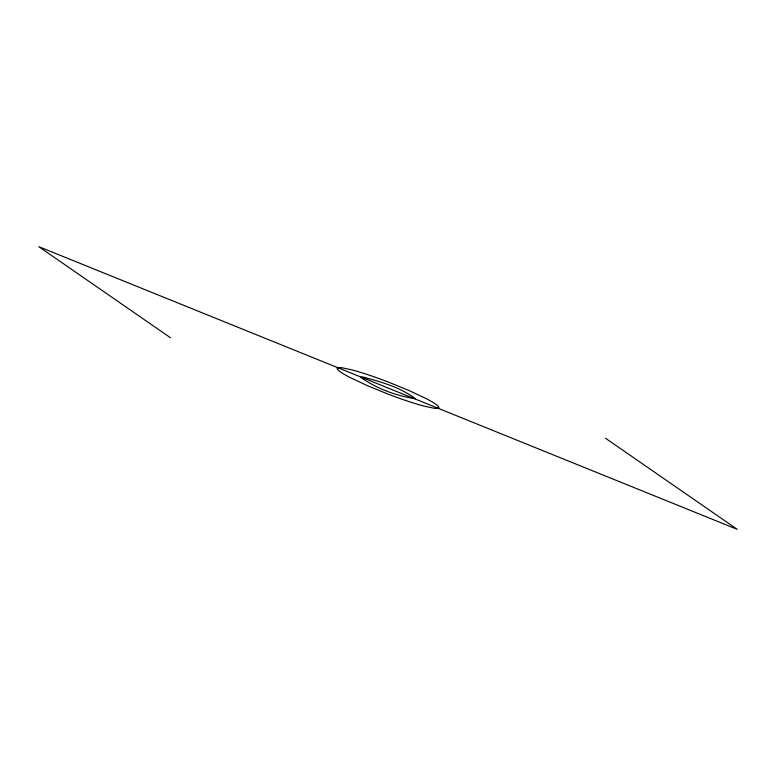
<?xml version="1.0" encoding="UTF-8"?>
<svg xmlns="http://www.w3.org/2000/svg" width="776" height="776" viewBox="0 0 776 776"><rect width="100%" height="100%" fill="white"/><g stroke="black" fill="none" stroke-linecap="round" stroke-linejoin="round"><path stroke-width="1.16" d="M605.532 438.265L737.2 529.329L38.8 246.671L170.468 337.735M341.343 367.62L337.172 368.115A45.027 6.344 18 0 0 340.431 371.917A70.509 9.933 18 0 0 350.345 377.65L367.387 385.633L387.816 394.014A70.509 9.933 18 0 0 406.42 400.736A45.027 6.344 18 0 0 424.433 406.226L434.657 408.38L438.828 407.885A45.027 6.344 18 0 0 435.569 404.083A70.509 9.933 18 0 0 425.655 398.35L408.613 390.367L388.184 381.986A70.509 9.933 18 0 0 369.58 375.264A45.027 6.344 18 0 0 351.567 369.774L341.343 367.62M362.974 377.068L360.733 377.34C376.341 388.456 396.313 395.925 415.267 398.66C400.358 387.292 381.006 381.86 362.974 377.068"/></g></svg>
